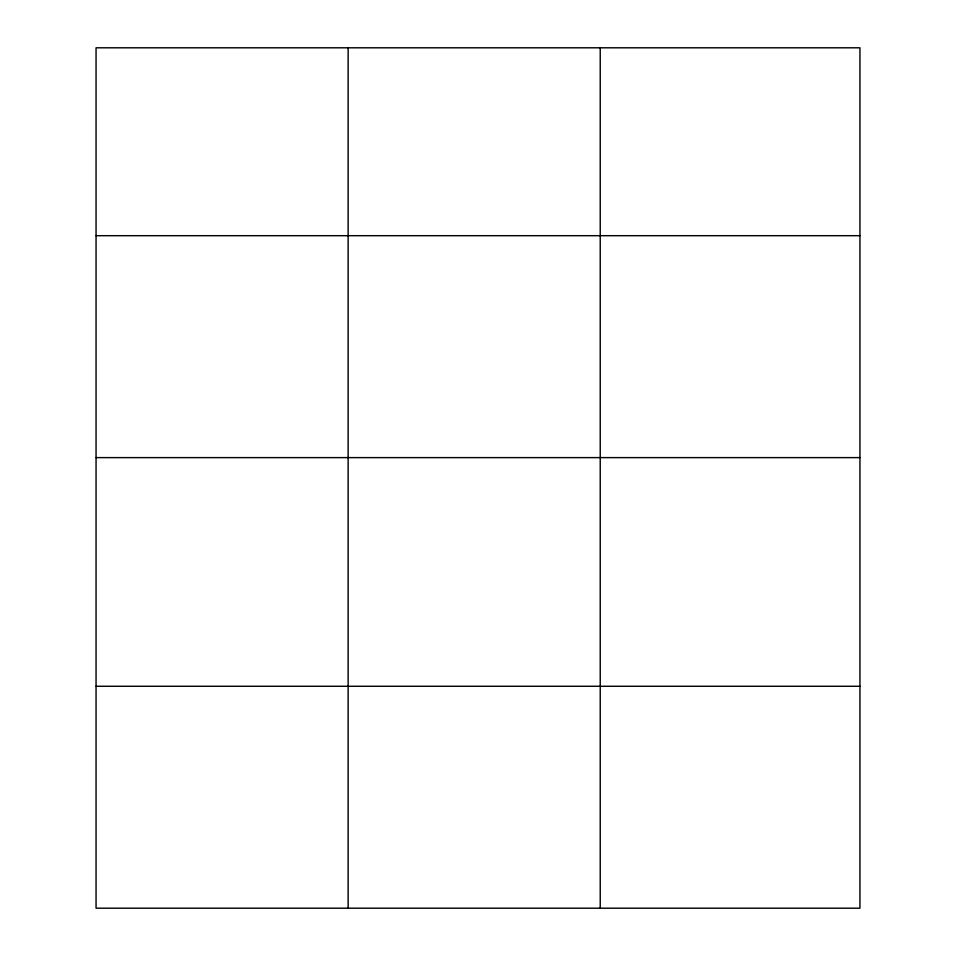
<?xml version="1.0" encoding="UTF-8"?>
<svg xmlns="http://www.w3.org/2000/svg" width="956" height="956" viewBox="0 0 956 956"><rect width="100%" height="100%" fill="white"/><g stroke="black" fill="none" stroke-linecap="round" stroke-linejoin="round"><path stroke-width="1.43" d="M859.946 457.613L859.946 47.8L96.054 47.8L96.054 908.2L859.946 908.2L859.946 457.613L96.054 457.613M96.054 235.69L859.946 235.69M96.054 686.277L859.946 686.277M600.225 47.8L600.225 908.2M348.139 47.8L348.139 908.2"/></g></svg>
